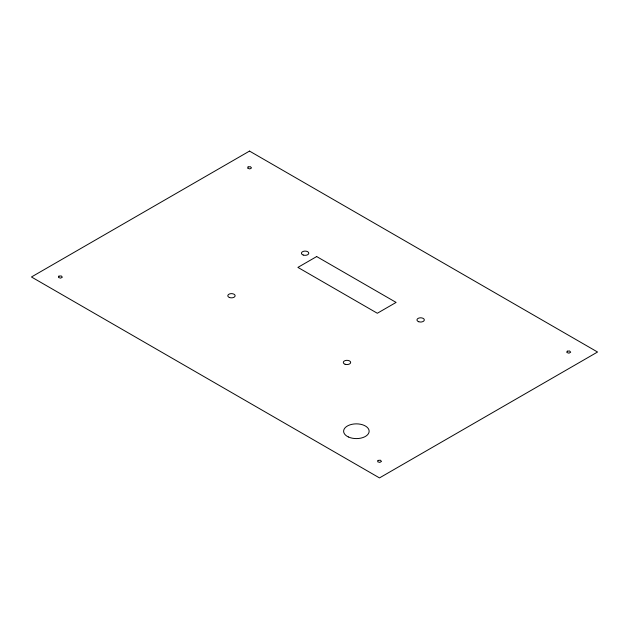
<?xml version="1.0" encoding="UTF-8"?>
<svg xmlns="http://www.w3.org/2000/svg" width="629" height="629" viewBox="0 0 629 629"><rect width="100%" height="100%" fill="white"/><g stroke="black" fill="none" stroke-linecap="round" stroke-linejoin="round"><path stroke-width="0.94" d="M58.89 276.147L58.513 277.515L60.651 278.144L62.35 277.169L61.257 275.927L58.89 276.147M248.07 166.921L247.692 168.297L249.831 168.926L251.529 167.943L250.444 166.709L248.07 166.921M378.045 460.412L377.667 461.78L379.806 462.409L381.504 461.427L380.411 460.192L378.045 460.412M567.224 351.186L566.847 352.554L568.986 353.183L570.684 352.201L569.591 350.966L567.224 351.186M249.516 151.086L31.45 276.98L379.484 477.914L597.55 352.02L249.516 151.086M316.678 256.561L297.902 267.396L377.329 313.258L396.105 302.415L316.678 256.561M348.348 436.951A12.761 7.367 0 0 0 368.987 432.382A12.761 7.367 0 0 0 351.808 424.347A12.761 7.367 0 0 0 348.348 436.951M418.749 321.741A3.68 2.123 0 0 0 424.323 319.957A3.68 2.123 0 0 0 418.859 318.062A3.68 2.123 0 0 0 418.749 321.741M303.217 255.036A3.68 2.123 0 0 0 308.792 253.251A3.68 2.123 0 0 0 303.327 251.356A3.68 2.123 0 0 0 303.217 255.036M229.569 297.556A3.68 2.123 0 0 0 235.136 295.779A3.68 2.123 0 0 0 229.679 293.885A3.68 2.123 0 0 0 229.569 297.556M345.093 364.262A3.68 2.123 0 0 0 350.668 362.477A3.68 2.123 0 0 0 345.203 360.582A3.68 2.123 0 0 0 345.093 364.262"/></g></svg>
